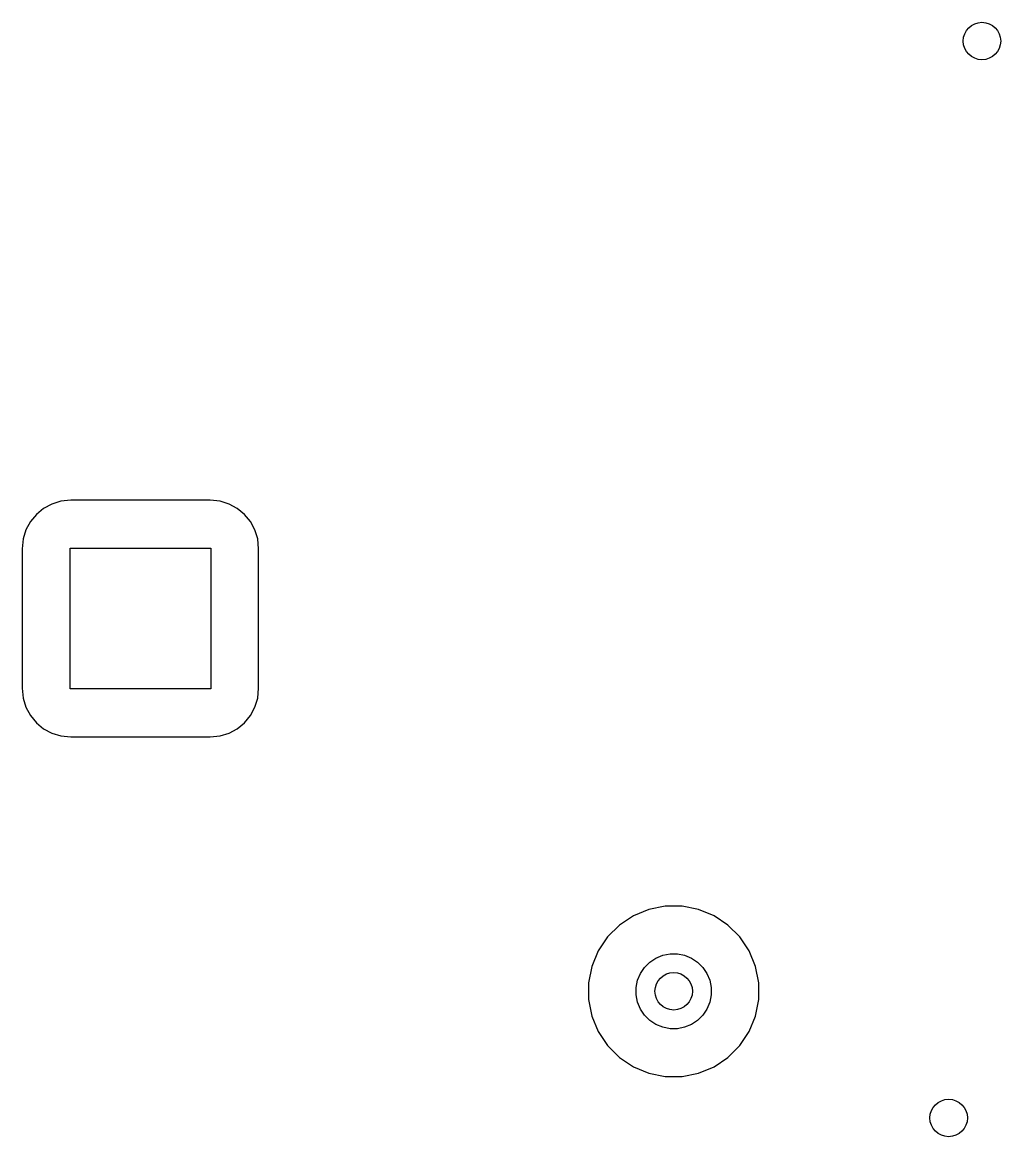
# Model space of a CAD drawing. Extents: x 1.71 to 9.75, y -6.32 to -1.22.
# Drawn here: x 5.1373 to 5.5484, y -2.6384 to -2.1704 of the extents above; entities that cross this region are included whole.
import ezdxf

# ---------------------------------------------------------------- set-up
doc = ezdxf.new("R2010")
doc.units = 0
doc.header["$MEASUREMENT"] = 0
doc.layers.add('BLACK', color=7, linetype='CONTINUOUS')

msp = doc.modelspace()

# ---------------------------------------------------------------- linework, layer by layer
at = {"layer": 'BLACK', "linetype": 'CONTINUOUS'}
for p, q in [((5.15355, -2.37156), (5.14978, -2.37271)), ((5.15772, -2.37115), (5.15355, -2.37156)), ((5.21628, -2.37115), (5.15772, -2.37115)), ((5.22045, -2.37156), (5.21628, -2.37115)), ((5.22422, -2.37271), (5.22045, -2.37156)), ((5.14326, -2.37706), (5.14076, -2.38011)), ((5.14631, -2.37456), (5.14326, -2.37706)), ((5.14978, -2.37271), (5.14631, -2.37456)), ((5.22769, -2.37456), (5.22422, -2.37271)), ((5.23074, -2.37706), (5.22769, -2.37456)), ((5.23324, -2.38011), (5.23074, -2.37706)), ((5.14076, -2.38011), (5.13891, -2.38358)), ((5.23509, -2.38358), (5.23324, -2.38011)), ((5.13891, -2.38358), (5.13776, -2.38735)), ((5.23624, -2.38735), (5.23509, -2.38358)), ((5.13776, -2.38735), (5.13735, -2.39152)), ((5.23665, -2.39152), (5.23624, -2.38735)), ((5.13735, -2.39152), (5.13735, -2.45008)), ((5.15747, -2.45033), (5.15747, -2.39127)), ((5.15747, -2.39127), (5.21653, -2.39127)), ((5.21653, -2.39127), (5.21653, -2.45033)), ((5.23665, -2.45008), (5.23665, -2.39152)), ((5.13735, -2.45008), (5.13776, -2.45425)), ((5.21653, -2.45033), (5.15747, -2.45033)), ((5.23624, -2.45425), (5.23665, -2.45008)), ((5.13776, -2.45425), (5.13891, -2.45802)), ((5.23509, -2.45802), (5.23624, -2.45425)), ((5.13891, -2.45802), (5.14076, -2.46149)), ((5.23324, -2.46149), (5.23509, -2.45802)), ((5.14076, -2.46149), (5.14326, -2.46454)), ((5.14326, -2.46454), (5.14631, -2.46704)), ((5.22769, -2.46704), (5.23074, -2.46454)), ((5.23074, -2.46454), (5.23324, -2.46149)), ((5.14631, -2.46704), (5.14978, -2.46889)), ((5.14978, -2.46889), (5.15355, -2.47004)), ((5.15355, -2.47004), (5.15772, -2.47045)), ((5.15772, -2.47045), (5.21628, -2.47045)), ((5.21628, -2.47045), (5.22045, -2.47004)), ((5.22045, -2.47004), (5.22422, -2.46889)), ((5.22422, -2.46889), (5.22769, -2.46704)), ((5.39407, -2.54562), (5.38821, -2.54953)), ((5.40057, -2.54293), (5.39407, -2.54562)), ((5.40748, -2.54155), (5.40057, -2.54293)), ((5.41452, -2.54155), (5.40748, -2.54155)), ((5.42143, -2.54293), (5.41452, -2.54155)), ((5.42793, -2.54562), (5.42143, -2.54293)), ((5.43379, -2.54953), (5.42793, -2.54562)), ((5.38821, -2.54953), (5.38323, -2.55451)), ((5.43877, -2.55451), (5.43379, -2.54953)), ((5.38323, -2.55451), (5.37932, -2.56037)), ((5.44268, -2.56037), (5.43877, -2.55451)), ((5.37932, -2.56037), (5.37663, -2.56687)), ((5.40096, -2.56507), (5.40354, -2.56334)), ((5.40354, -2.56334), (5.40641, -2.56216)), ((5.40641, -2.56216), (5.40945, -2.56155)), ((5.40945, -2.56155), (5.41255, -2.56155)), ((5.41255, -2.56155), (5.41559, -2.56216)), ((5.41559, -2.56216), (5.41846, -2.56334)), ((5.41846, -2.56334), (5.42104, -2.56507)), ((5.44537, -2.56687), (5.44268, -2.56037)), ((5.37663, -2.56687), (5.37525, -2.57378)), ((5.39704, -2.56984), (5.39877, -2.56726)), ((5.39877, -2.56726), (5.40096, -2.56507)), ((5.42104, -2.56507), (5.42323, -2.56726)), ((5.42323, -2.56726), (5.42496, -2.56984)), ((5.44675, -2.57378), (5.44537, -2.56687)), ((5.39525, -2.57575), (5.39586, -2.57271)), ((5.39586, -2.57271), (5.39704, -2.56984)), ((5.42496, -2.56984), (5.42614, -2.57271)), ((5.42614, -2.57271), (5.42675, -2.57575)), ((5.37525, -2.57378), (5.37525, -2.58082)), ((5.39525, -2.57885), (5.39525, -2.57575)), ((5.42675, -2.57575), (5.42675, -2.57885)), ((5.44675, -2.58082), (5.44675, -2.57378)), ((5.37525, -2.58082), (5.37663, -2.58773)), ((5.39586, -2.58189), (5.39525, -2.57885)), ((5.39704, -2.58476), (5.39586, -2.58189)), ((5.42614, -2.58189), (5.42496, -2.58476)), ((5.42675, -2.57885), (5.42614, -2.58189)), ((5.44537, -2.58773), (5.44675, -2.58082)), ((5.37663, -2.58773), (5.37932, -2.59423)), ((5.39877, -2.58734), (5.39704, -2.58476)), ((5.40096, -2.58953), (5.39877, -2.58734)), ((5.42323, -2.58734), (5.42104, -2.58953)), ((5.42496, -2.58476), (5.42323, -2.58734)), ((5.44268, -2.59423), (5.44537, -2.58773)), ((5.40354, -2.59126), (5.40096, -2.58953)), ((5.40641, -2.59244), (5.40354, -2.59126)), ((5.41846, -2.59126), (5.41559, -2.59244)), ((5.42104, -2.58953), (5.41846, -2.59126)), ((5.37932, -2.59423), (5.38323, -2.60009)), ((5.40945, -2.59305), (5.40641, -2.59244)), ((5.41255, -2.59305), (5.40945, -2.59305)), ((5.41559, -2.59244), (5.41255, -2.59305)), ((5.43877, -2.60009), (5.44268, -2.59423)), ((5.38323, -2.60009), (5.38821, -2.60507)), ((5.43379, -2.60507), (5.43877, -2.60009)), ((5.38821, -2.60507), (5.39407, -2.60898)), ((5.42793, -2.60898), (5.43379, -2.60507)), ((5.39407, -2.60898), (5.40057, -2.61167)), ((5.42143, -2.61167), (5.42793, -2.60898)), ((5.40057, -2.61167), (5.40748, -2.61305)), ((5.40748, -2.61305), (5.41452, -2.61305)), ((5.41452, -2.61305), (5.42143, -2.61167))]:
    msp.add_line(p, q, dxfattribs=at)
at = {"layer": 'BLACK'}
for centre in [(5.5405, -2.1783), (5.411, -2.5773), (5.5265, -2.6305)]:
    msp.add_circle(centre, 0.00787, dxfattribs=at)

doc.saveas('drawing.dxf')
